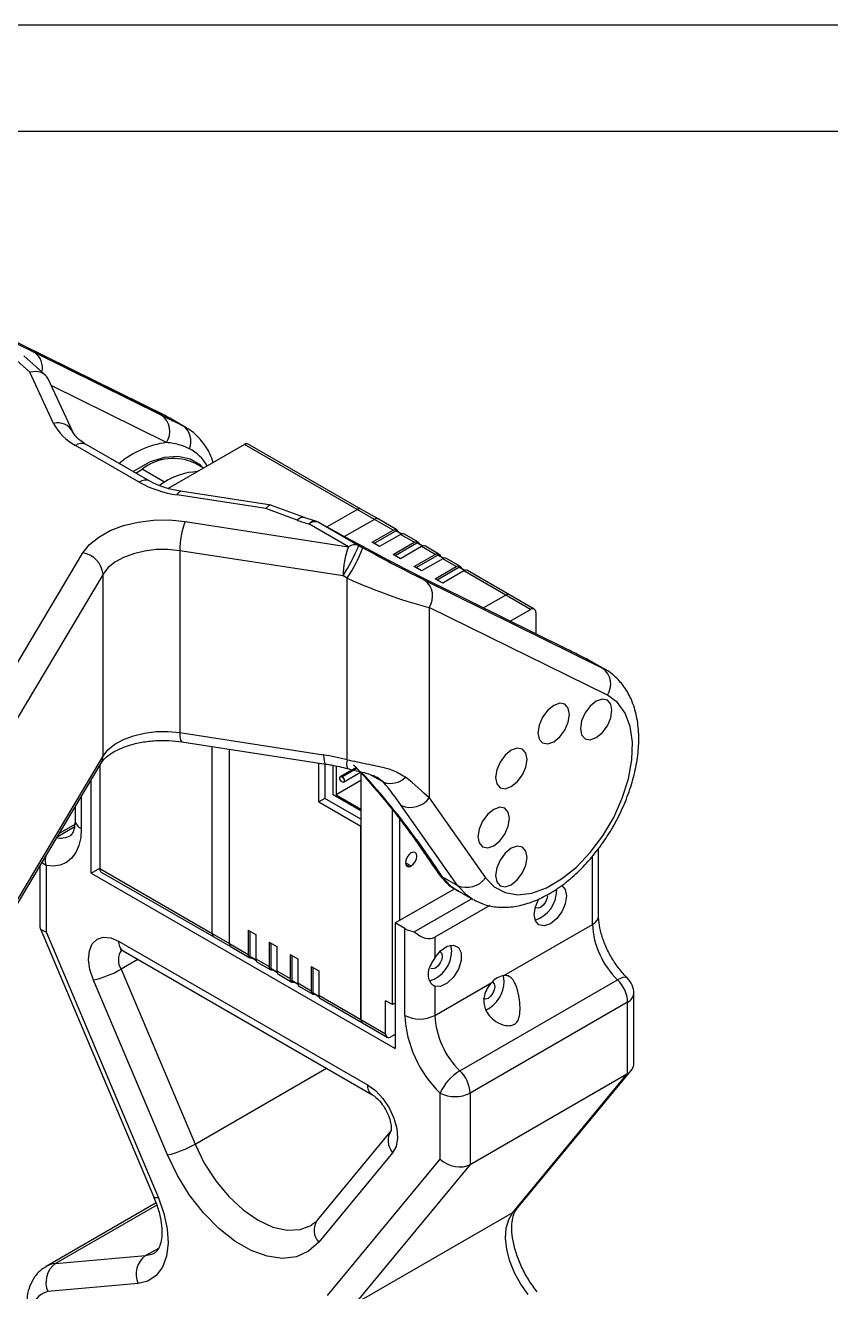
# Model space of a CAD drawing. Header units: millimetres. Extents: x 87 to 927, y 46 to 640.
# Drawn here: x 748.1 to 824, y 520.7 to 640 of the extents above; entities that cross this region are included whole.
import ezdxf

# ---------------------------------------------------------------- set-up
doc = ezdxf.new("R2010")
doc.units = ezdxf.units.MM
for name, color, linetype in [('1轮廓实线层', 7, 'Continuous'), ('2细线层', 4, 'Continuous'), ('图框层', 7, 'Continuous')]:
    doc.layers.add(name, color=color, linetype=linetype)

# ---------------------------------------------------------------- blocks, each defined once
blk = doc.blocks.new('ZwmFrameMain_A3^_^无分区图框^_^landscape')
at = {"layer": '1轮廓实线层'}
blk.add_line((390, 287), (0, 287), dxfattribs=at)
at = {"layer": '2细线层'}
blk.add_line((395, 292), (-25, 292), dxfattribs=at)

msp = doc.modelspace()

# ---------------------------------------------------------------- linework, layer by layer
at = {"color": 7, "linetype": 'Continuous', "lineweight": 25}
for p, q in [((761.402, 603.145), (744.628, 611.432)), ((761.478, 603.104), (744.704, 611.392)), ((748.524, 607.294), (746.639, 608.995)), ((749.996, 607.026), (747.98, 608.847)), ((748.955, 609.174), (760.948, 603.249)), ((750.76, 602.476), (748.524, 607.294)), ((752.574, 601.685), (750.262, 606.665)), ((761.478, 603.104), (761.402, 603.145)), ((762.943, 602.259), (761.478, 603.104)), ((761.716, 602.977), (761.478, 603.104)), ((763.181, 602.131), (761.716, 602.977)), ((762.943, 602.259), (763.181, 602.131)), ((758.839, 596.937), (752.831, 600.405)), ((759.839, 597.036), (753.83, 600.504)), ((768.76, 600.5), (761.574, 596.352)), ((779.367, 594.377), (768.76, 600.5)), ((779.717, 594.412), (769.11, 600.535)), ((758.516, 597.8), (759.105, 598.172)), ((761.226, 596.947), (759.105, 598.172)), ((764.883, 598.262), (764.143, 598.689)), ((761.226, 596.947), (760.778, 596.669)), ((770.772, 594.45), (762.425, 595.741)), ((771.254, 594.766), (762.731, 596.085)), ((773.719, 593.363), (770.772, 594.45)), ((774.411, 593.606), (771.297, 594.755)), ((776.511, 592.729), (779.367, 594.377)), ((780.993, 593.439), (779.367, 594.377)), ((781.343, 593.473), (779.717, 594.412)), ((763.172, 593.235), (778.558, 590.855)), ((778.558, 590.855), (774.829, 593.008)), ((775.791, 593.127), (779.519, 590.975)), ((780.993, 593.439), (778.18, 591.815)), ((782.761, 592.418), (780.993, 593.439)), ((783.111, 592.453), (781.343, 593.473)), ((780.781, 591.275), (782.761, 592.418)), ((780.958, 591.173), (783.008, 592.357)), ((783.468, 592.01), (781.488, 590.867)), ((783.581, 592.06), (783.058, 592.362)), ((784.741, 591.275), (783.468, 592.01)), ((785.091, 591.31), (783.818, 592.044)), ((779.519, 590.975), (779.92, 590.756)), ((781.488, 590.867), (780.781, 591.275)), ((782.761, 590.132), (784.741, 591.275)), ((782.938, 590.03), (784.988, 591.214)), ((785.448, 590.867), (783.468, 589.724)), ((785.561, 590.917), (785.038, 591.219)), ((786.721, 590.132), (785.448, 590.867)), ((787.071, 590.167), (785.798, 590.902)), ((740.482, 568.377), (753.537, 590.277)), ((778.04, 588.107), (762.654, 590.487)), ((762.654, 590.487), (762.654, 573.34)), ((783.468, 589.724), (782.761, 590.132)), ((784.741, 588.989), (786.721, 590.132)), ((784.917, 588.887), (786.968, 590.071)), ((787.428, 589.724), (785.448, 588.581)), ((787.541, 589.774), (787.018, 590.076)), ((788.7, 588.989), (787.428, 589.724)), ((789.05, 589.024), (787.778, 589.759)), ((755.428, 588.268), (742.223, 566.117)), ((755.428, 571.121), (755.428, 588.268)), ((785.448, 588.581), (784.741, 588.989)), ((786.721, 587.846), (788.7, 588.989)), ((786.897, 587.744), (788.948, 588.928)), ((789.408, 588.581), (787.428, 587.438)), ((789.521, 588.631), (788.998, 588.933)), ((793.367, 586.295), (789.408, 588.581)), ((793.717, 586.33), (789.758, 588.616)), ((778.441, 587.888), (778.04, 588.107)), ((778.441, 570.787), (778.441, 587.888)), ((785.716, 587.716), (802.49, 579.428)), ((787.428, 587.438), (786.721, 587.846)), ((799.055, 581.246), (787.063, 587.171)), ((787.139, 587.131), (787.063, 587.171)), ((799.131, 581.206), (787.139, 587.131)), ((793.367, 586.295), (791.278, 585.089)), ((795.701, 584.948), (793.367, 586.295)), ((796.051, 584.983), (793.717, 586.33)), ((786.168, 585.147), (786.168, 567.194)), ((802.943, 576.86), (786.168, 585.147)), ((793.793, 583.846), (795.701, 584.948)), ((796.196, 584.662), (796.196, 582.659)), ((799.131, 581.206), (799.055, 581.246)), ((801.206, 580.154), (800.95, 580.315)), ((801.026, 580.274), (802.49, 579.428)), ((801.264, 580.147), (801.026, 580.274)), ((802.728, 579.301), (801.264, 580.147)), ((802.49, 579.428), (802.728, 579.301)), ((762.654, 573.34), (776.21, 571.243)), ((762.866, 572.478), (776.422, 570.382)), ((765.72, 554.409), (765.72, 572.037)), ((767.346, 553.47), (767.346, 571.786)), ((742.064, 548.344), (755.255, 570.473)), ((742.223, 548.969), (755.428, 571.121)), ((775.76, 566.819), (775.76, 570.484)), ((776.334, 570.395), (776.334, 567.15)), ((755.113, 570.235), (755.113, 560.532)), ((777.105, 567.473), (777.105, 570.259)), ((777.388, 570.198), (777.388, 567.473)), ((779.265, 570.055), (777.789, 569.202)), ((778.089, 568.683), (779.684, 569.604)), ((779.72, 569.564), (779.72, 546.327)), ((754.3, 560.103), (754.3, 568.87)), ((779.72, 568.819), (777.388, 567.473)), ((776.334, 567.15), (775.76, 566.819)), ((775.76, 566.819), (779.72, 564.533)), ((779.72, 565.195), (776.334, 567.15)), ((779.72, 565.963), (777.105, 567.473)), ((777.388, 567.473), (779.72, 566.126)), ((786.168, 567.194), (791.463, 559.66)), ((752.795, 566.346), (752.795, 565.117)), ((782.69, 547.715), (782.69, 566.095)), ((788.824, 558.953), (783.529, 566.487)), ((752.773, 564.698), (751.309, 563.853)), ((779.72, 546.327), (779.72, 564.533)), ((783.397, 555.676), (783.397, 565.178)), ((784.541, 563.64), (785.672, 562.03)), ((784.952, 563.266), (786.083, 561.657)), ((802.12, 556.096), (802.12, 562.43)), ((749.471, 560.771), (749.471, 555.051)), ((750.057, 560.821), (750.057, 554.575)), ((754.3, 560.103), (755.113, 560.573)), ((754.3, 560.103), (782.938, 543.571)), ((755.113, 560.532), (765.72, 554.409)), ((755.258, 560.212), (765.865, 554.089)), ((787.359, 559.799), (788.824, 558.953)), ((782.938, 555.411), (788.532, 558.64)), ((788.765, 558.495), (790.229, 557.65)), ((788.765, 558.495), (788.864, 558.44)), ((784.753, 554.581), (790.149, 557.696)), ((791.875, 557.06), (786.685, 554.063)), ((749.497, 554.926), (760.223, 529.564)), ((782.938, 555.411), (782.938, 543.571)), ((783.857, 554.88), (782.938, 555.411)), ((783.857, 546.707), (783.857, 554.88)), ((793.199, 550.468), (801.534, 555.28)), ((750.057, 554.575), (760.651, 529.527)), ((756.897, 553.704), (780.34, 540.171)), ((765.72, 554.409), (767.346, 553.47)), ((765.865, 554.089), (767.491, 553.15)), ((769.114, 554.736), (769.821, 554.328)), ((769.114, 554.736), (769.114, 552.45)), ((769.29, 552.266), (769.29, 554.634)), ((769.821, 554.328), (769.821, 552.041)), ((786.685, 554.063), (786.685, 552.13)), ((757.312, 552.789), (780.754, 539.255)), ((767.346, 553.47), (769.114, 552.45)), ((767.491, 553.15), (769.259, 552.129)), ((771.094, 553.593), (771.801, 553.185)), ((771.094, 553.593), (771.094, 551.307)), ((771.27, 551.123), (771.27, 553.491)), ((771.801, 553.185), (771.801, 550.898)), ((773.073, 552.45), (773.781, 552.042)), ((773.073, 552.45), (773.073, 550.164)), ((788.276, 552.777), (788.187, 553.318)), ((769.311, 552.22), (769.834, 551.918)), ((769.821, 552.041), (771.094, 551.307)), ((769.966, 551.721), (771.239, 550.986)), ((773.25, 549.98), (773.25, 552.348)), ((773.781, 552.042), (773.781, 549.755)), ((775.053, 551.307), (775.76, 550.899)), ((775.053, 551.307), (775.053, 549.021)), ((761.492, 533.557), (754.522, 550.037)), ((757.124, 551.054), (764.094, 534.574)), ((771.291, 551.077), (771.814, 550.775)), ((771.801, 550.898), (773.073, 550.164)), ((771.946, 550.578), (773.218, 549.843)), ((775.23, 548.837), (775.23, 551.205)), ((775.76, 550.899), (775.76, 548.613)), ((789.059, 541.481), (803.908, 550.053)), ((793.226, 549.919), (793.154, 550.411)), ((773.271, 549.934), (773.794, 549.632)), ((773.781, 549.755), (775.053, 549.021)), ((773.926, 549.435), (775.198, 548.7)), ((786.685, 546.707), (792.051, 549.805)), ((786.685, 549.465), (786.685, 546.707)), ((775.251, 548.791), (775.774, 548.489)), ((775.76, 548.613), (779.72, 546.327)), ((775.905, 548.292), (779.865, 546.006)), ((782.69, 547.715), (782.054, 548.082)), ((782.054, 544.98), (782.054, 548.082)), ((782.938, 547.858), (782.69, 547.715)), ((782.938, 547.858), (782.69, 547.715)), ((804.858, 547.963), (790.009, 539.39)), ((804.858, 541.235), (804.858, 547.963)), ((805.444, 542.192), (805.444, 548.779)), ((779.72, 546.327), (782.054, 544.98)), ((779.865, 546.006), (782.199, 544.659)), ((782.938, 544.918), (782.549, 544.694)), ((790.009, 532.663), (804.858, 541.235)), ((794.038, 528.144), (804.858, 541.235)), ((794.392, 528.442), (805.202, 541.521)), ((787.18, 533.144), (787.18, 539.39)), ((790.009, 539.39), (790.009, 532.663)), ((782.588, 535.852), (775.618, 527.419)), ((782.716, 533.761), (775.746, 525.328)), ((776.587, 520.327), (787.18, 533.144)), ((790.009, 532.663), (779.189, 519.572)), ((760.43, 529.028), (750.063, 523.043)), ((779.189, 519.572), (794.038, 528.144)), ((750.941, 523.314), (759.435, 524.073)), ((758.728, 521.434), (750.234, 520.675))]:
    msp.add_line(p, q, dxfattribs=at)
at = {"color": 8, "linetype": 'Continuous', "lineweight": 25}
for p, q in [((761.4, 600.68), (750.553, 606.038)), ((783.545, 592.047), (783.008, 592.357)), ((785.524, 590.904), (784.988, 591.214)), ((787.504, 589.761), (786.968, 590.071)), ((789.484, 588.618), (788.948, 588.928)), ((777.939, 569.187), (779.326, 569.989)), ((781.853, 568.663), (780.554, 569.412)), ((781.853, 568.663), (781.23, 569.137)), ((753.381, 567.328), (753.381, 564.301)), ((752.719, 564.436), (751.099, 563.501)), ((783.928, 561.086), (784.458, 560.78)), ((784.281, 560.713), (783.958, 560.899)), ((801.534, 555.28), (801.534, 561.717)), ((758.72, 551.976), (757.124, 551.054)), ((769.29, 552.266), (769.827, 551.956)), ((771.27, 551.123), (771.807, 550.813)), ((773.25, 549.98), (773.787, 549.67)), ((775.23, 548.837), (775.766, 548.527)), ((764.094, 534.574), (776.479, 541.723)), ((760.497, 528.83), (750.941, 523.314)), ((759.435, 524.073), (760.67, 524.786))]:
    msp.add_line(p, q, dxfattribs=at)
at = {"color": 7, "linetype": 'Continuous', "lineweight": 25, "flags": 128}
for points in [[(764.871, 598.269), (764.598, 598.53), (763.632, 599.116), (762.494, 599.367), (761.226, 599.274), (759.876, 598.841), (758.494, 598.084), (758.277, 597.937)], [(753.537, 590.277), (754.155, 591.065), (755.018, 591.773), (756.093, 592.376), (757.345, 592.852), (758.729, 593.185), (760.196, 593.363), (761.694, 593.38), (763.172, 593.235)], [(782.761, 592.418), (782.857, 592.463), (782.95, 592.484), (783.036, 592.48), (783.111, 592.453), (783.172, 592.402), (783.218, 592.329), (783.243, 592.255)], [(762.654, 590.487), (761.546, 590.596), (760.422, 590.583), (759.322, 590.449), (758.284, 590.199), (757.345, 589.842), (756.539, 589.39), (755.892, 588.86), (755.428, 588.268)], [(784.741, 591.275), (784.837, 591.32), (784.93, 591.341), (785.016, 591.337), (785.091, 591.31), (785.152, 591.259), (785.198, 591.186), (785.223, 591.112)], [(786.721, 590.132), (786.817, 590.177), (786.91, 590.198), (786.996, 590.195), (787.071, 590.167), (787.132, 590.116), (787.178, 590.043), (787.202, 589.969)], [(788.7, 588.989), (788.797, 589.034), (788.89, 589.055), (788.975, 589.052), (789.05, 589.024), (789.112, 588.973), (789.158, 588.9), (789.182, 588.826)], [(791.463, 559.66), (792.285, 558.802), (793.312, 558.267), (794.506, 558.074), (795.823, 558.23), (797.215, 558.73), (798.632, 559.555), (800.022, 560.675), (801.335, 562.05), (802.522, 563.629), (803.541, 565.354), (804.354, 567.164), (804.931, 568.992), (805.252, 570.771), (805.305, 572.437), (805.088, 573.929), (804.609, 575.192), (803.885, 576.181), (802.943, 576.86)], [(803.378, 575.445), (803.265, 576.035), (802.943, 576.406), (802.461, 576.5), (801.893, 576.302), (801.325, 575.843), (800.843, 575.194), (800.521, 574.452), (800.408, 573.73), (800.521, 573.139), (800.843, 572.769), (801.325, 572.675), (801.893, 572.873), (802.461, 573.331), (802.943, 573.981), (803.265, 574.723), (803.378, 575.445)], [(799.378, 575.049), (799.265, 575.64), (798.943, 576.01), (798.461, 576.104), (797.893, 575.906), (797.325, 575.448), (796.843, 574.798), (796.521, 574.056), (796.408, 573.334), (796.521, 572.743), (796.843, 572.373), (797.325, 572.279), (797.893, 572.477), (798.461, 572.935), (798.943, 573.585), (799.265, 574.327), (799.378, 575.049)], [(755.428, 571.121), (755.892, 571.712), (756.539, 572.243), (757.345, 572.695), (758.284, 573.052), (759.322, 573.302), (760.422, 573.435), (761.546, 573.448), (762.654, 573.34)], [(795.378, 570.826), (795.265, 571.417), (794.943, 571.788), (794.461, 571.881), (793.893, 571.684), (793.325, 571.225), (792.843, 570.575), (792.521, 569.833), (792.408, 569.112), (792.521, 568.521), (792.843, 568.15), (793.325, 568.057), (793.893, 568.254), (794.461, 568.713), (794.943, 569.363), (795.265, 570.105), (795.378, 570.826)], [(777.939, 568.697), (777.858, 568.763), (777.789, 568.856), (777.743, 568.962), (777.727, 569.065), (777.743, 569.149), (777.789, 569.202), (777.858, 569.215), (777.939, 569.187)], [(777.939, 569.187), (778.02, 569.122), (778.089, 569.029), (778.135, 568.923), (778.151, 568.82), (778.135, 568.735), (778.089, 568.683), (778.02, 568.669), (777.939, 568.697)], [(793.721, 565.251), (793.608, 565.842), (793.286, 566.212), (792.804, 566.306), (792.236, 566.108), (791.668, 565.65), (791.186, 565), (790.864, 564.258), (790.751, 563.536), (790.864, 562.945), (791.186, 562.575), (791.668, 562.481), (792.236, 562.679), (792.804, 563.137), (793.286, 563.787), (793.608, 564.529), (793.721, 565.251)], [(753.381, 564.301), (753.322, 563.455), (753.146, 562.698), (752.858, 562.047), (752.465, 561.518), (751.976, 561.123), (751.402, 560.872), (750.757, 560.77), (750.057, 560.821)], [(784.458, 560.78), (784.661, 560.943), (784.833, 561.175), (784.948, 561.44), (784.988, 561.698), (784.948, 561.909), (784.833, 562.041), (784.661, 562.075), (784.458, 562.004)], [(795.378, 561.588), (795.265, 562.179), (794.943, 562.55), (794.461, 562.643), (793.893, 562.446), (793.325, 561.987), (792.843, 561.337), (792.521, 560.595), (792.408, 559.874), (792.521, 559.283), (792.843, 558.912), (793.325, 558.819), (793.893, 559.016), (794.461, 559.475), (794.943, 560.125), (795.265, 560.867), (795.378, 561.588)], [(784.281, 561.867), (784.138, 561.696), (784.025, 561.496), (783.952, 561.286), (783.928, 561.086), (783.952, 560.915), (784.025, 560.788), (784.138, 560.719), (784.281, 560.713)], [(798.65, 558.946), (798.65, 558.946), (798.979, 558.567), (799.095, 557.962), (798.979, 557.223), (798.65, 556.463), (798.156, 555.798), (797.575, 555.328)], [(797.575, 555.328), (796.993, 555.126), (796.5, 555.222), (796.17, 555.601), (796.054, 556.206), (796.17, 556.945), (796.491, 557.689)], [(797.292, 557.982), (797.243, 557.673), (797.105, 557.355), (796.899, 557.076), (796.655, 556.88), (796.412, 556.795), (796.205, 556.835), (796.15, 556.876)], [(754.522, 550.037), (754.2, 551.013), (754.071, 551.947), (754.144, 552.774), (754.413, 553.434), (754.86, 553.88), (755.453, 554.08), (756.148, 554.02), (756.897, 553.704)], [(769.496, 552.114), (769.419, 552.098), (769.334, 552.101), (769.259, 552.129), (769.197, 552.18), (769.151, 552.253), (769.123, 552.344), (769.114, 552.45)], [(786.685, 552.13), (787.234, 552.794), (787.857, 553.217), (788.45, 553.327), (788.911, 553.105), (789.163, 552.589), (789.163, 551.867), (788.911, 551.06), (788.45, 550.305), (787.857, 549.731), (787.234, 549.434), (786.685, 549.465)], [(787.143, 552.706), (787.206, 552.679), (787.344, 552.52), (787.392, 552.267)], [(771.475, 550.971), (771.399, 550.955), (771.314, 550.958), (771.239, 550.986), (771.177, 551.037), (771.131, 551.11), (771.103, 551.201), (771.094, 551.307)], [(787.392, 552.267), (787.344, 551.958), (787.206, 551.64), (786.999, 551.361), (786.756, 551.165), (786.512, 551.08), (786.306, 551.12)], [(773.455, 549.828), (773.379, 549.812), (773.293, 549.815), (773.218, 549.843), (773.157, 549.894), (773.111, 549.967), (773.083, 550.058), (773.073, 550.164)], [(775.435, 548.685), (775.359, 548.669), (775.273, 548.672), (775.198, 548.7), (775.137, 548.751), (775.091, 548.824), (775.063, 548.915), (775.053, 549.021)], [(792.342, 549.409), (792.294, 549.1), (792.156, 548.782), (791.949, 548.503), (791.706, 548.306), (791.462, 548.222), (791.256, 548.262)], [(792.156, 549.821), (792.156, 549.821), (792.294, 549.662), (792.342, 549.409)], [(780.34, 540.171), (781.089, 539.622), (781.785, 538.879), (782.377, 537.995), (782.824, 537.033), (783.094, 536.062), (783.166, 535.151), (783.037, 534.365), (782.716, 533.761)], [(775.746, 525.328), (774.799, 524.478), (773.649, 523.965), (772.334, 523.806), (770.898, 524.006), (769.387, 524.558), (767.851, 525.445), (766.339, 526.637), (764.903, 528.096), (763.588, 529.773), (762.439, 531.613), (761.492, 533.557)], [(760.651, 529.527), (761.171, 528.05), (761.476, 526.6), (761.553, 525.238), (761.398, 524.018), (761.019, 522.99), (760.43, 522.197), (759.656, 521.672), (758.728, 521.434)], [(795.48, 520.41), (794.784, 521.391), (794.203, 522.456), (793.762, 523.56), (793.477, 524.659), (793.361, 525.708), (793.419, 526.664), (793.647, 527.487), (794.038, 528.144)]]:
    msp.add_lwpolyline(points, dxfattribs=at)
at = {"color": 8, "linetype": 'Continuous', "lineweight": 25, "flags": 128}
for points in [[(762.425, 595.741), (762.526, 595.928), (762.624, 596.044), (762.713, 596.086), (762.731, 596.085)], [(774.829, 593.008), (774.996, 593.18), (775.156, 593.283), (775.304, 593.313), (775.357, 593.304)], [(762.654, 573.34), (762.664, 573.043), (762.694, 572.8), (762.742, 572.62), (762.806, 572.512), (762.866, 572.478)], [(776.21, 571.243), (776.22, 570.946), (776.249, 570.703), (776.297, 570.523), (776.362, 570.415), (776.422, 570.382)], [(784.541, 563.64), (784.7, 563.455), (784.952, 563.266)], [(785.672, 562.03), (785.831, 561.845), (786.083, 561.657)], [(750.057, 560.821), (749.808, 560.996), (749.681, 561.123)], [(787.359, 559.799), (788.165, 558.915), (788.765, 558.495)], [(790.315, 557.602), (789.694, 558.017), (788.824, 558.953)], [(804.843, 550.208), (804.772, 550.257), (804.616, 550.292), (804.414, 550.269), (804.175, 550.188), (803.908, 550.053)], [(764.094, 534.574), (764.972, 532.796), (766.05, 531.128), (767.287, 529.637), (768.632, 528.382), (770.033, 527.411), (771.434, 526.764), (772.779, 526.467), (774.015, 526.53), (775.094, 526.952), (775.098, 526.955)], [(760.651, 529.527), (760.446, 529.503), (760.304, 529.512), (760.229, 529.553), (760.223, 529.564)], [(794.392, 528.442), (794.291, 528.333), (794.038, 528.144)], [(759.435, 524.073), (760.131, 524.251), (760.315, 524.345)]]:
    msp.add_lwpolyline(points, dxfattribs=at)
at = {"color": 8, "linetype": 'Continuous', "lineweight": 25}
for centre, radius, start, end in [((747.998, 607.745), 1.719, 345.85082, 56.18819), ((751.164, 600.926), 1.601, 28.28286, 104.61182), ((753.416, 599.588), 1.006, 65.69288, 125.61758), ((762.688, 591.746), 9.026, 98.20357, 129.53051), ((761.741, 596.532), 4, 28.96612, 62.79339), ((759.419, 596.174), 0.958, 63.90229, 127.26756), ((774.263, 592.92), 0.702, 77.84245, 140.89749), ((754.182, 571.107), 1.246, 329.42071, 0.66242), ((779.448, 570.405), 1.077, 159.18004, 204.11034), ((753.796, 565.217), 1.006, 185.6948, 245.62534), ((751.409, 565.365), 1.959, 258.13103, 297.96173), ((752.514, 561.431), 2.531, 175.17584, 193.93451), ((787.991, 560.908), 1.277, 215.9128, 240.34147), ((801.119, 556.196), 1.006, 294.37466, 354.3052), ((757.877, 553.596), 0.986, 173.70115, 234.98667), ((758.542, 551.933), 1.669, 146.1265, 211.80332), ((804.443, 548.879), 1.006, 294.37466, 354.3052), ((781.341, 540.073), 1.006, 174.38047, 234.29219), ((783.931, 534.884), 1.655, 144.33488, 222.74563), ((776.961, 526.451), 1.655, 144.21971, 222.75377), ((751.104, 521.228), 2.092, 94.46788, 120.20405)]:
    msp.add_arc(centre, radius, start, end, dxfattribs=at)
at = {"color": 7, "linetype": 'Continuous', "lineweight": 25}
for centre, radius, start, end in [((759.825, 601.727), 1.891, 326.37758, 53.59663), ((755.108, 604.754), 4.909, 207.65112, 242.35509), ((761.915, 600.786), 1.796, 337.16266, 55.08111), ((762.043, 594.352), 4.819, 64.16453, 127.56168), ((764.63, 591.605), 6.334, 92.90023, 122.50505), ((763.871, 606.056), 10.415, 241.11116, 262.02267), ((779.572, 594.091), 0.352, 65.69288, 125.61758), ((770.284, 590.473), 7.63, 158.7728, 179.8941), ((778.352, 605.952), 13.415, 249.79377, 254.77402), ((775.422, 592.164), 1.032, 69.06381, 125.08644), ((774.829, 591.375), 2, 60.95395, 74.72305), ((781.198, 593.152), 0.352, 65.69288, 125.61758), ((783.038, 592.316), 0.0503, 65.68605, 125.61817), ((783.673, 591.724), 0.352, 65.69288, 125.61758), ((762.641, 597.867), 18.231, 327.6329, 337.78736), ((785.669, 588.093), 7.63, 158.7728, 179.8941), ((763.042, 597.648), 18.231, 327.6329, 337.78736), ((779.151, 590.011), 1.032, 69.06381, 125.08644), ((785.017, 591.173), 0.0503, 65.68605, 125.61817), ((785.653, 590.581), 0.352, 65.69288, 125.61758), ((753.176, 588.043), 2.263, 5.71075, 80.83402), ((786.997, 590.03), 0.0503, 65.68605, 125.61817), ((787.633, 589.438), 0.352, 65.69288, 125.61758), ((788.977, 588.887), 0.0503, 65.68605, 125.61817), ((789.613, 588.295), 0.352, 65.69288, 125.61758), ((784.594, 586.194), 1.891, 326.37758, 53.59663), ((793.572, 586.009), 0.352, 65.69288, 125.61758), ((795.894, 584.711), 0.306, 350.78596, 129.20329), ((801.368, 577.907), 1.891, 326.37758, 53.59663), ((782.499, 570.609), 2.051, 251.6281, 314.35532), ((784.412, 568.471), 2.172, 246.02796, 323.97431), ((784.908, 561.241), 0.887, 120.5441, 135.03689), ((784.182, 561.24), 0.537, 280.62981, 300.89981), ((789.706, 560.938), 2.172, 246.02796, 323.97431), ((795.167, 558.512), 3.009, 288.94014, 359.61892), ((785.115, 557.16), 2.604, 241.11116, 262.02267), ((809.347, 555.676), 7.823, 182.90421, 225.95116), ((766.063, 554.371), 0.345, 173.70115, 234.98667), ((766.052, 554.367), 0.336, 172.74417, 235.94365), ((767.679, 553.428), 0.336, 172.74417, 235.94365), ((767.689, 553.432), 0.345, 173.70115, 234.98667), ((785.292, 552.788), 2.984, 287.67672, 359.79753), ((769.34, 552.261), 0.0503, 174.37962, 234.30196), ((770.154, 551.999), 0.336, 172.74417, 235.94365), ((752.463, 559.143), 9.335, 282.74186, 299.95286), ((771.32, 551.118), 0.0503, 174.37962, 234.30196), ((772.134, 550.856), 0.336, 172.74417, 235.94365), ((793.563, 548.511), 1.99, 100.53497, 139.45966), ((801.733, 547.804), 3.129, 2.90421, 45.95116), ((803.444, 548.779), 2, 0, 45.60756), ((773.3, 549.975), 0.0503, 174.37962, 234.30196), ((774.114, 549.713), 0.336, 172.74417, 235.94365), ((775.28, 548.832), 0.0503, 174.37962, 234.30196), ((790.076, 549.994), 3.151, 296.80451, 358.63648), ((776.093, 548.57), 0.336, 172.74417, 235.94365), ((794.795, 547.262), 10.952, 182.90421, 225.95116), ((785.271, 549.437), 3.074, 242.60967, 297.39033), ((794.498, 547.104), 7.823, 182.90421, 225.95116), ((780.053, 546.284), 0.336, 172.74417, 235.94365), ((780.063, 546.289), 0.345, 173.70115, 234.98667), ((782.355, 544.931), 0.306, 170.78596, 309.20329), ((791.449, 537.443), 4.692, 120.62434, 155.48094), ((786.883, 539.232), 3.129, 2.90421, 45.95116), ((788.594, 542.12), 3.074, 242.60967, 297.39033), ((759.433, 542.662), 9.335, 282.74186, 299.95286), ((760.712, 522.317), 2.172, 126.02322, 203.97617), ((752.218, 521.557), 2.172, 126.02322, 203.97617), ((750.556, 518.946), 1.759, 100.54678, 189.25188)]:
    msp.add_arc(centre, radius, start, end, dxfattribs=at)
for centre, major_axis, ratio, start_param, end_param in [((756.026, 605.091), (9.998, -5.363), 0.0323298, 2.3735342, 3.6008603), ((748.524, 605.661), (1.624, 1.198), 0.7424947, 6.1330863, 7.3529507), ((770.772, 592.817), (0.504, 1.945), 0.3304471, 0.0331694, 0.6650062), ((780.068, 591.213), (9.998, -5.363), 0.0323298, 4.2878006, 5.5151268), ((781.473, 590.165), (5.999, -3.218), 0.0323298, 4.4679293, 5.5151268), ((780.511, 588.413), (7.985, -3.295), 0.1505733, 4.5126451, 5.5598427), ((776.21, 567.16), (9.631, -1.803), 0.4107788, 1.4144926, 1.6475364), ((780.511, 570.459), (7.972, -6.095), 0.1097933, 0.8691434, 1.2126466), ((779.287, 568.936), (-5.859, 6.406), 0.2019459, 4.1443123, 4.4878154), ((751.471, 555.391), (1.994, 0.404), 0.3933971, 3.061992, 3.8473902), ((785.271, 556.513), (-1.414, 2.449), 0.5773346, 2.0943545, 3.141552), ((803.444, 542.533), (1.939, -0.697), 0.7044319, 5.7459955, 6.5313937), ((788.594, 533.961), (1.939, -0.697), 0.7044319, 4.1751992, 5.7459955)]:
    msp.add_ellipse(centre, major_axis=major_axis, ratio=ratio, start_param=start_param, end_param=end_param, dxfattribs=at)
at = {"color": 8, "linetype": 'Continuous', "lineweight": 25}
msp.add_ellipse((777.881, 567.348), major_axis=(-9.765, 10.677), ratio=0.2019459, start_param=4.1443123, end_param=4.744573, dxfattribs=at)
at = {"color": 7, "linetype": 'Continuous', "lineweight": 25}
for points, knots in [([(760.948, 603.249), (761.35, 603.049), (762.019, 602.716), (762.679, 602.389), (762.943, 602.259)], [0, 0, 0, 0, 0.6001755, 1, 1, 1, 1]), ([(753.83, 600.504), (753.693, 600.589), (753.297, 600.833), (752.84, 601.251), (752.64, 601.546), (752.58, 601.672), (752.574, 601.685)], [0, 0, 0, 0, 0.20041409, 0.58000839, 0.95735656, 1, 1, 1, 1]), ([(765.802, 598.793), (765.712, 599.066), (765.477, 599.776), (764.807, 600.771), (763.992, 601.637), (763.353, 602.006), (763.12, 602.141)], [0, 0, 0, 0, 0.1885003, 0.4899368, 0.8136244, 1, 1, 1, 1]), ([(763.57, 600.089), (763.293, 600.211), (762.62, 600.509), (761.853, 600.616), (761.4, 600.68)], [0, 0, 0, 0, 0.4106149, 1, 1, 1, 1]), ([(769.11, 600.535), (769.059, 600.554), (768.957, 600.591), (768.826, 600.531), (768.76, 600.5)], [0, 0, 0, 0, 0.4999489, 1, 1, 1, 1]), ([(762.731, 596.085), (762.507, 596.124), (761.851, 596.238), (760.881, 596.528), (760.184, 596.84), (759.878, 597.014), (759.839, 597.036)], [0, 0, 0, 0, 0.2006526, 0.5885017, 0.9475648, 1, 1, 1, 1]), ([(775.356, 593.304), (775.118, 593.373), (774.794, 593.467), (774.492, 593.577), (774.411, 593.606)], [0, 0, 0, 0, 0.73379175, 1, 1, 1, 1]), ([(801.026, 580.274), (800.771, 580.399), (800.134, 580.713), (799.507, 581.021), (799.131, 581.206)], [0, 0, 0, 0, 0.3998245, 1, 1, 1, 1]), ([(790.358, 557.615), (790.635, 557.467), (791.298, 557.111), (792.492, 556.883), (793.859, 556.879), (795.284, 557.167), (796.745, 557.735), (798.215, 558.583), (799.65, 559.69), (801.006, 561.02), (802.249, 562.533), (803.35, 564.19), (804.284, 565.949), (805.029, 567.772), (805.565, 569.618), (805.874, 571.449), (805.939, 573.226), (805.74, 574.907), (805.283, 576.384), (804.605, 577.621), (803.755, 578.601), (802.983, 579.175), (802.513, 579.418), (802.414, 579.469)], [0, 0, 0, 0, 0.0331009, 0.0791942, 0.1257777, 0.1739513, 0.2240809, 0.2757078, 0.3280009, 0.3802547, 0.4323248, 0.4842567, 0.5361648, 0.5881712, 0.6403954, 0.6929873, 0.7460637, 0.7996044, 0.8530027, 0.8993888, 0.9441876, 0.9882246, 1, 1, 1, 1]), ([(755.255, 570.473), (755.3, 570.542), (755.437, 570.752), (755.872, 571.179), (756.668, 571.682), (757.697, 572.113), (758.911, 572.432), (760.251, 572.607), (761.604, 572.633), (762.461, 572.528), (762.866, 572.478)], [0, 0, 0, 0, 0.0676151, 0.2035892, 0.3357832, 0.4682036, 0.6025909, 0.7389328, 0.8764566, 1, 1, 1, 1]), ([(776.422, 570.382), (776.594, 570.354), (777.275, 570.244), (777.955, 570.084), (778.464, 569.965)], [0, 0, 0, 0, 0.2519782, 1, 1, 1, 1]), ([(778.441, 570.787), (778.737, 570.723), (779.631, 570.527), (781.142, 570.241), (782.798, 569.856), (783.565, 569.374), (783.933, 569.143)], [0, 0, 0, 0, 0.1462791, 0.4423814, 0.732783, 1, 1, 1, 1]), ([(779.025, 570.313), (779.303, 570.016), (780.142, 569.118), (781.441, 567.637), (782.884, 565.879), (783.894, 564.551), (784.413, 563.819), (784.541, 563.64)], [0, 0, 0, 0, 0.1217583, 0.3677079, 0.6313679, 0.9097345, 1, 1, 1, 1]), ([(778.464, 569.965), (778.472, 569.963), (778.837, 569.858), (779.527, 569.711), (780.398, 569.477), (780.983, 569.273), (781.167, 569.167), (781.226, 569.133)], [0, 0, 0, 0, 0.0077242, 0.3717368, 0.6556594, 0.8879624, 1, 1, 1, 1]), ([(752.795, 565.117), (752.79, 564.976), (752.778, 564.566), (752.657, 564.059), (752.464, 563.738), (752.407, 563.665), (752.342, 563.647), (752.334, 563.645)], [0, 0, 0, 0, 0.1404592, 0.4057274, 0.6735731, 0.9591532, 1, 1, 1, 1]), ([(785.665, 562.031), (785.776, 561.873), (786.2, 561.273), (786.638, 560.634), (786.961, 560.163)], [0, 0, 0, 0, 0.26291569, 1, 1, 1, 1]), ([(786.083, 561.657), (786.336, 561.287), (786.756, 560.67), (787.187, 560.048), (787.359, 559.799)], [0, 0, 0, 0, 0.6001755, 1, 1, 1, 1]), ([(755.113, 560.532), (755.121, 560.464), (755.138, 560.327), (755.204, 560.222), (755.258, 560.212), (755.258, 560.212)], [0, 0, 0, 0, 0.4999489, 0.9998979, 1, 1, 1, 1]), ([(786.948, 560.172), (787.125, 559.945), (787.583, 559.355), (788.249, 558.753), (788.788, 558.508), (788.912, 558.452)], [0, 0, 0, 0, 0.3254818, 0.8450472, 1, 1, 1, 1]), ([(804.843, 550.208), (804.705, 550.349), (804.299, 550.765), (803.662, 551.594), (803.013, 552.694), (802.519, 553.848), (802.218, 554.943), (802.126, 555.68), (802.121, 556.026), (802.12, 556.096)], [0, 0, 0, 0, 0.09000247, 0.26580994, 0.44327826, 0.62109327, 0.7970412, 0.95865916, 1, 1, 1, 1]), ([(757.058, 552.902), (757.058, 552.904), (757.059, 552.908), (757.223, 552.831), (757.312, 552.789)], [0, 0, 0, 0, 0.4590288, 1, 1, 1, 1]), ([(786.685, 552.13), (786.56, 551.93), (786.31, 551.531), (786.059, 550.918), (786.029, 550.327), (786.229, 549.822), (786.491, 549.557), (786.651, 549.481), (786.685, 549.465)], [0, 0, 0, 0, 0.1897317, 0.3788974, 0.5746495, 0.757054, 0.9486318, 1, 1, 1, 1]), ([(792.051, 549.805), (791.902, 549.627), (791.605, 549.273), (791.334, 548.602), (791.274, 547.911), (791.439, 547.244), (791.829, 546.621), (792.464, 546.069), (793.176, 545.76), (793.778, 545.714), (794.162, 545.819), (794.458, 546.071), (794.67, 546.541), (794.741, 547.246), (794.685, 548.117), (794.529, 548.961), (794.293, 549.675), (793.991, 550.175), (793.626, 550.458), (793.34, 550.464), (793.199, 550.468)], [0, 0, 0, 0, 0.055109, 0.1102701, 0.1640365, 0.2174299, 0.2752157, 0.3428593, 0.4230133, 0.4629495, 0.4965917, 0.5303301, 0.573175, 0.6407046, 0.7119593, 0.7799243, 0.8374036, 0.8950661, 0.9484942, 1, 1, 1, 1]), ([(780.754, 539.255), (780.824, 539.212), (781.012, 539.094), (781.405, 538.744), (781.863, 538.172), (782.263, 537.46), (782.509, 536.755), (782.596, 536.202), (782.569, 535.844), (782.554, 535.811), (782.547, 535.794)], [0, 0, 0, 0, 0.0739962, 0.1999117, 0.3384511, 0.4869305, 0.6376444, 0.7641013, 0.8807039, 1, 1, 1, 1]), ([(760.223, 529.564), (760.309, 529.35), (760.56, 528.723), (760.842, 527.695), (760.992, 526.576), (760.958, 525.64), (760.789, 524.947), (760.547, 524.537), (760.423, 524.391), (760.321, 524.356), (760.305, 524.351)], [0, 0, 0, 0, 0.0784531, 0.230405, 0.3802805, 0.5271806, 0.6718287, 0.8174761, 0.9721097, 1, 1, 1, 1]), ([(775.618, 527.419), (775.545, 527.334), (775.374, 527.136), (775.173, 527.028), (775.058, 526.965)], [0, 0, 0, 0, 0.4283297, 1, 1, 1, 1]), ([(796.332, 520.656), (796.19, 520.839), (795.773, 521.379), (795.157, 522.379), (794.569, 523.631), (794.162, 524.88), (793.951, 526.044), (793.928, 527.049), (794.061, 527.824), (794.247, 528.25), (794.355, 528.393), (794.392, 528.442)], [0, 0, 0, 0, 0.0652986, 0.1927918, 0.3206071, 0.4476548, 0.5729776, 0.695918, 0.8165881, 0.9371207, 1, 1, 1, 1]), ([(750.068, 523), (749.951, 522.944), (749.528, 522.741), (748.988, 522.121), (748.501, 521.239), (748.268, 520.337), (748.244, 519.731), (748.234, 519.479)], [0, 0, 0, 0, 0.0938665, 0.3377174, 0.5764363, 0.8238644, 1, 1, 1, 1])]:
    msp.add_open_spline(points, degree=3, knots=knots, dxfattribs=at)

# ---------------------------------------------------------------- block references
at = {"layer": '图框层', "xscale": 2, "yscale": 2, "zscale": 2}
msp.add_blockref('ZwmFrameMain_A3^_^无分区图框^_^landscape', (136.883, 55.982), dxfattribs=at)

doc.saveas('drawing.dxf')
